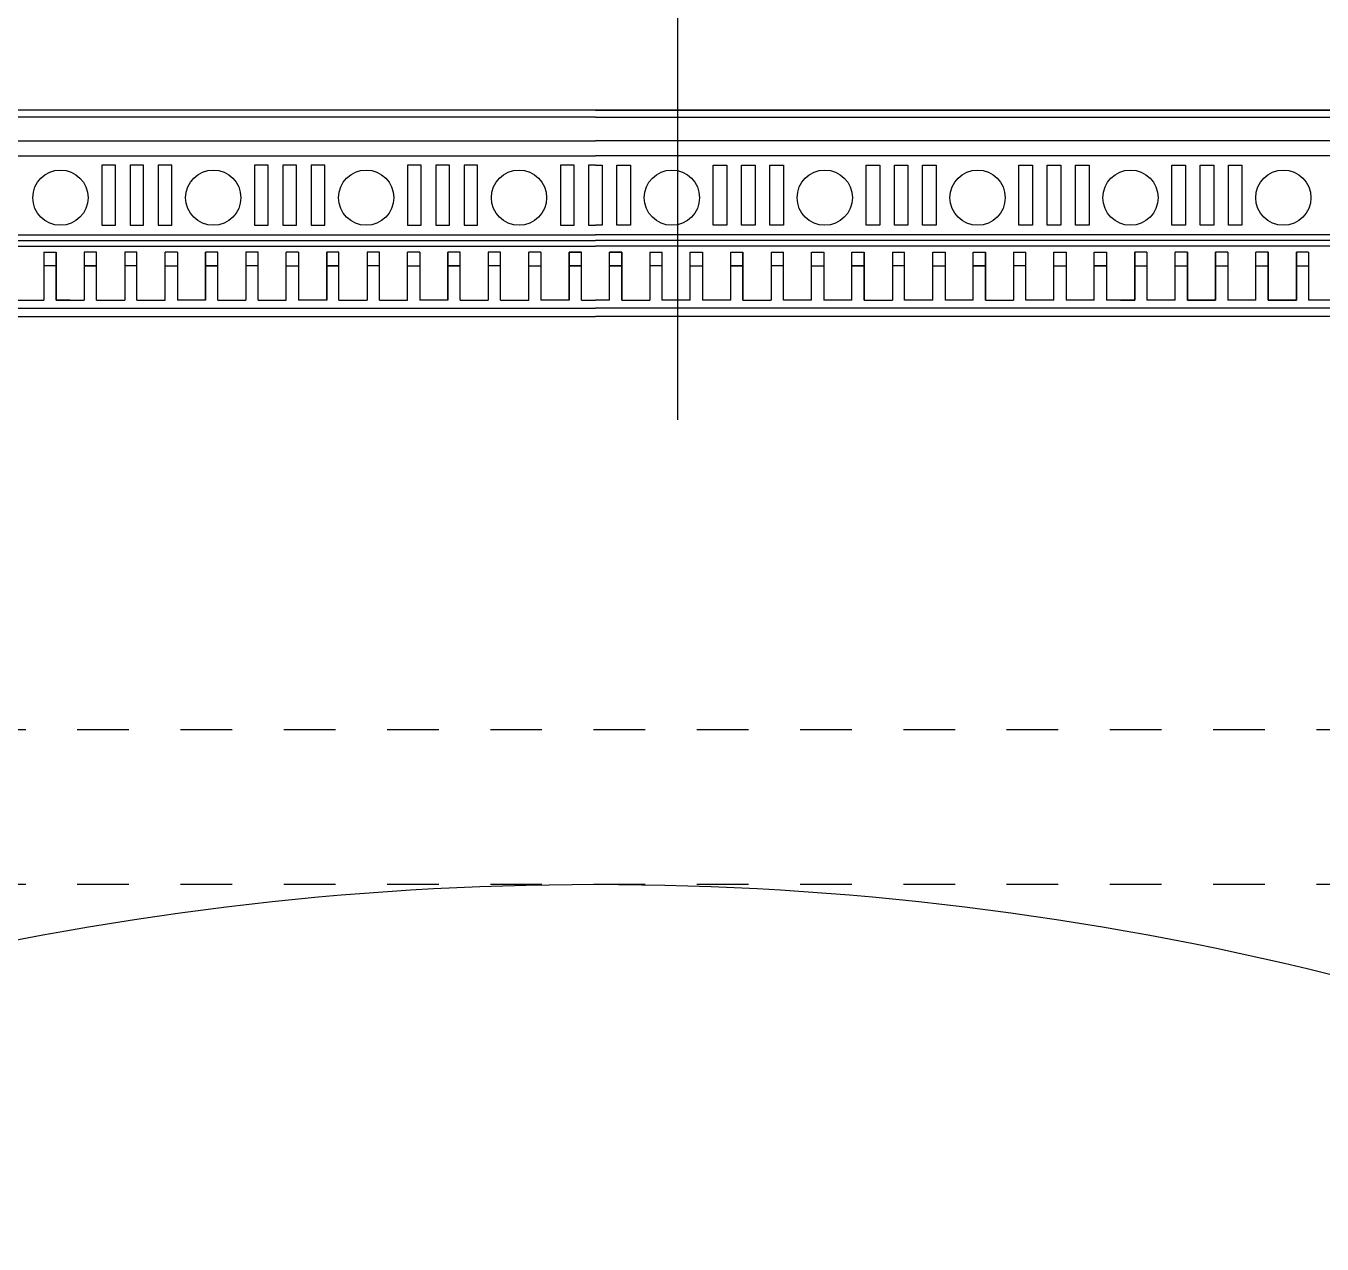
# Model space of a CAD drawing. Header units: metres. Extents: x 2217 to 2595, y -381 to -273.
# Drawn here: x 2346.328 to 2348.838, y -372.234 to -369.875 of the extents above; entities that cross this region are included whole.
import ezdxf

# ---------------------------------------------------------------- set-up
doc = ezdxf.new("R2010")
doc.units = ezdxf.units.M
doc.header["$LTSCALE"] = 0.5
doc.header["$MEASUREMENT"] = 0
doc.linetypes.add('HIDDEN', pattern=[0.375, 0.25, -0.125])
for name, color, linetype in [('A-ELV', 3, 'Continuous'), ('A-FIX', 144, 'Continuous'), ('A-HAT', 25, 'Continuous')]:
    doc.layers.add(name, color=color, linetype=linetype)

msp = doc.modelspace()

# ---------------------------------------------------------------- linework, layer by layer
at = {"linetype": 'Continuous'}
for p, q in [((2347.4308, -370.0379, 0.0082), (2344.0126, -370.0379, 0.0082)), ((2347.4308, -370.0379, 0.0082), (2350.8491, -370.0379, 0.0082)), ((2347.4308, -370.0515, 0.0082), (2344.0126, -370.0515, 0.0082)), ((2347.4308, -370.0515, 0.0082), (2350.8491, -370.0515, 0.0082)), ((2344.0552, -370.0976, 0.0082), (2347.4308, -370.0976, 0.0082)), ((2350.8065, -370.0976, 0.0082), (2347.4308, -370.0976, 0.0082)), ((2344.0722, -370.1265, 0.0082), (2347.4308, -370.1265, 0.0082)), ((2350.7895, -370.1265, 0.0082), (2347.4308, -370.1265, 0.0082)), ((2344.0782, -370.2795), (2347.4308, -370.2795)), ((2344.0782, -370.2904), (2347.4308, -370.2904)), ((2350.7835, -370.2795), (2347.4308, -370.2795)), ((2350.7835, -370.2904), (2347.4308, -370.2904)), ((2344.0782, -370.3014), (2347.4308, -370.3014)), ((2346.3626, -370.3132), (2346.3626, -370.4063)), ((2346.3626, -370.3132), (2346.3863, -370.3132)), ((2346.3863, -370.3132), (2346.3863, -370.4063)), ((2346.3863, -370.4063), (2346.3863, -370.3132)), ((2346.4646, -370.3132), (2346.4408, -370.3132)), ((2346.4408, -370.3132), (2346.4408, -370.4063)), ((2346.4646, -370.4063), (2346.4646, -370.3132)), ((2346.5191, -370.3132), (2346.5191, -370.4063)), ((2346.5428, -370.3132), (2346.5191, -370.3132)), ((2346.5428, -370.4063), (2346.5428, -370.3132)), ((2346.5973, -370.4063), (2346.5973, -370.3132)), ((2346.5973, -370.4063), (2346.5973, -370.3132)), ((2346.6211, -370.3132), (2346.5973, -370.3132)), ((2346.6211, -370.3132), (2346.6211, -370.4063)), ((2346.6756, -370.3132), (2346.6756, -370.4063)), ((2346.6756, -370.3132), (2346.6756, -370.4063)), ((2346.6756, -370.4063), (2346.6756, -370.3132)), ((2346.6993, -370.3132), (2346.6756, -370.3132)), ((2346.6993, -370.4063), (2346.6993, -370.3132)), ((2346.7538, -370.3132), (2346.7538, -370.4063)), ((2346.7776, -370.3132), (2346.7538, -370.3132)), ((2346.7776, -370.4063), (2346.7776, -370.3132)), ((2346.8321, -370.4063), (2346.8321, -370.3132)), ((2346.8321, -370.4063), (2346.8321, -370.3132)), ((2346.8558, -370.3132), (2346.8321, -370.3132)), ((2346.8558, -370.3132), (2346.8558, -370.4063)), ((2346.9103, -370.3132), (2346.9103, -370.4063)), ((2346.9103, -370.3132), (2346.9103, -370.4063)), ((2346.9103, -370.4063), (2346.9103, -370.3132)), ((2346.9341, -370.3132), (2346.9103, -370.3132)), ((2346.9341, -370.4063), (2346.9341, -370.3132)), ((2346.9886, -370.3132), (2346.9886, -370.4063)), ((2347.0123, -370.3132), (2346.9886, -370.3132)), ((2347.0123, -370.4063), (2347.0123, -370.3132)), ((2347.0668, -370.4063), (2347.0668, -370.3132)), ((2347.0668, -370.4063), (2347.0668, -370.3132)), ((2347.0906, -370.3132), (2347.0668, -370.3132)), ((2347.0906, -370.3132), (2347.0906, -370.4063)), ((2347.1451, -370.3132), (2347.1451, -370.4063)), ((2347.1451, -370.3132), (2347.1451, -370.4063)), ((2347.1451, -370.4063), (2347.1451, -370.3132)), ((2347.1688, -370.3132), (2347.1451, -370.3132)), ((2347.1688, -370.4063), (2347.1688, -370.3132)), ((2347.2233, -370.3132), (2347.2233, -370.4063)), ((2347.2471, -370.3132), (2347.2233, -370.3132)), ((2347.2471, -370.4063), (2347.2471, -370.3132)), ((2347.3016, -370.4063), (2347.3016, -370.3132)), ((2347.3253, -370.3132), (2347.3016, -370.3132)), ((2347.3016, -370.4063), (2347.3016, -370.3132)), ((2347.3253, -370.3132), (2347.3253, -370.4063)), ((2347.3798, -370.4063), (2347.3798, -370.3132)), ((2347.4036, -370.3132), (2347.3798, -370.3132)), ((2347.3798, -370.3132), (2347.3798, -370.4063)), ((2347.3798, -370.3132), (2347.4036, -370.3132)), ((2347.3798, -370.3132), (2347.3798, -370.4063)), ((2347.4036, -370.4063), (2347.4036, -370.3132)), ((2350.7835, -370.3014), (2347.4308, -370.3014)), ((2347.4581, -370.3132), (2347.4818, -370.3132)), ((2347.4581, -370.4063), (2347.4581, -370.3132)), ((2347.4818, -370.3132), (2347.4581, -370.3132)), ((2347.4818, -370.4063), (2347.4818, -370.3132)), ((2347.4818, -370.3132), (2347.4818, -370.4063)), ((2347.4818, -370.3132), (2347.4818, -370.4063)), ((2347.5363, -370.3132), (2347.5601, -370.3132)), ((2347.5363, -370.3132), (2347.5363, -370.4063)), ((2347.5601, -370.4063), (2347.5601, -370.3132)), ((2347.5601, -370.4063), (2347.5601, -370.3132)), ((2347.6146, -370.4063), (2347.6146, -370.3132)), ((2347.6146, -370.3132), (2347.6384, -370.3132)), ((2347.6384, -370.3132), (2347.6384, -370.4063)), ((2347.6929, -370.4063), (2347.6929, -370.3132)), ((2347.6929, -370.3132), (2347.7166, -370.3132)), ((2347.7166, -370.3132), (2347.7166, -370.4063)), ((2347.7166, -370.3132), (2347.7166, -370.4063)), ((2347.7166, -370.4063), (2347.7166, -370.3132)), ((2347.7711, -370.3132), (2347.7711, -370.4063)), ((2347.7711, -370.3132), (2347.7949, -370.3132)), ((2347.7949, -370.4063), (2347.7949, -370.3132)), ((2347.7949, -370.4063), (2347.7949, -370.3132)), ((2347.8494, -370.4063), (2347.8494, -370.3132)), ((2347.8494, -370.3132), (2347.8731, -370.3132)), ((2347.8731, -370.3132), (2347.8731, -370.4063)), ((2347.9276, -370.4063), (2347.9276, -370.3132)), ((2347.9276, -370.3132), (2347.9514, -370.3132)), ((2347.9514, -370.3132), (2347.9514, -370.4063)), ((2347.9514, -370.3132), (2347.9514, -370.4063)), ((2347.9514, -370.4063), (2347.9514, -370.3132)), ((2348.0059, -370.3132), (2348.0059, -370.4063)), ((2348.0059, -370.3132), (2348.0296, -370.3132)), ((2348.0296, -370.4063), (2348.0296, -370.3132)), ((2348.0296, -370.4063), (2348.0296, -370.3132)), ((2348.0841, -370.4063), (2348.0841, -370.3132)), ((2348.0841, -370.3132), (2348.1079, -370.3132)), ((2348.1079, -370.3132), (2348.1079, -370.4063)), ((2348.1624, -370.4063), (2348.1624, -370.3132)), ((2348.1624, -370.3132), (2348.1861, -370.3132)), ((2348.1861, -370.3132), (2348.1861, -370.4063)), ((2348.1861, -370.3132), (2348.1861, -370.4063)), ((2348.1861, -370.4063), (2348.1861, -370.3132)), ((2348.2406, -370.3132), (2348.2406, -370.4063)), ((2348.2406, -370.3132), (2348.2644, -370.3132)), ((2348.2644, -370.4063), (2348.2644, -370.3132)), ((2348.2644, -370.4063), (2348.2644, -370.3132)), ((2348.3189, -370.4063), (2348.3189, -370.3132)), ((2348.3189, -370.3132), (2348.3426, -370.3132)), ((2348.3426, -370.3132), (2348.3426, -370.4063)), ((2348.3971, -370.4063), (2348.3971, -370.3132)), ((2348.3971, -370.3132), (2348.4209, -370.3132)), ((2348.4209, -370.3132), (2348.4209, -370.4063)), ((2348.4754, -370.3132), (2348.4754, -370.4063)), ((2348.4754, -370.4063), (2348.4754, -370.3132)), ((2348.4991, -370.3132), (2348.4754, -370.3132)), ((2348.4991, -370.3132), (2348.4991, -370.4063)), ((2348.5774, -370.3132), (2348.5536, -370.3132)), ((2348.5536, -370.4063), (2348.5536, -370.3132)), ((2348.5774, -370.4063), (2348.5774, -370.3132)), ((2348.5774, -370.3132), (2348.5774, -370.4063)), ((2348.6319, -370.3132), (2348.6319, -370.4063)), ((2348.6319, -370.4063), (2348.6319, -370.3132)), ((2348.6556, -370.3132), (2348.6319, -370.3132)), ((2348.6556, -370.3132), (2348.6556, -370.4063)), ((2348.7339, -370.3132), (2348.7101, -370.3132)), ((2348.7101, -370.4063), (2348.7101, -370.3132)), ((2348.7339, -370.4063), (2348.7339, -370.3132)), ((2348.7339, -370.3132), (2348.7339, -370.4063)), ((2348.7884, -370.3132), (2348.7884, -370.4063)), ((2348.7884, -370.4063), (2348.7884, -370.3132)), ((2348.8121, -370.3132), (2348.7884, -370.3132)), ((2348.8121, -370.3132), (2348.8121, -370.4063)), ((2346.3863, -370.3395), (2346.3626, -370.3395)), ((2346.4646, -370.3395), (2346.4408, -370.3395)), ((2346.4408, -370.3395), (2346.4646, -370.3395)), ((2346.5428, -370.3395), (2346.5191, -370.3395)), ((2346.5973, -370.3395), (2346.6211, -370.3395)), ((2346.6993, -370.3395), (2346.6756, -370.3395)), ((2346.6756, -370.3395), (2346.6993, -370.3395)), ((2346.7776, -370.3395), (2346.7538, -370.3395)), ((2346.8321, -370.3395), (2346.8558, -370.3395)), ((2346.9341, -370.3395), (2346.9103, -370.3395)), ((2346.9103, -370.3395), (2346.9341, -370.3395)), ((2347.0123, -370.3395), (2346.9886, -370.3395)), ((2347.0668, -370.3395), (2347.0906, -370.3395)), ((2347.1688, -370.3395), (2347.1451, -370.3395)), ((2347.1451, -370.3395), (2347.1688, -370.3395)), ((2347.2471, -370.3395), (2347.2233, -370.3395)), ((2347.3016, -370.3395), (2347.3253, -370.3395)), ((2347.3798, -370.3395), (2347.4036, -370.3395)), ((2347.4036, -370.3395), (2347.3798, -370.3395)), ((2347.4818, -370.3395), (2347.4581, -370.3395)), ((2347.4581, -370.3395), (2347.4818, -370.3395)), ((2347.5601, -370.3395), (2347.5363, -370.3395)), ((2347.6146, -370.3395), (2347.6384, -370.3395)), ((2347.6929, -370.3395), (2347.7166, -370.3395)), ((2347.7166, -370.3395), (2347.6929, -370.3395)), ((2347.7949, -370.3395), (2347.7711, -370.3395)), ((2347.8494, -370.3395), (2347.8731, -370.3395)), ((2347.9276, -370.3395), (2347.9514, -370.3395)), ((2347.9514, -370.3395), (2347.9276, -370.3395)), ((2348.0296, -370.3395), (2348.0059, -370.3395)), ((2348.0841, -370.3395), (2348.1079, -370.3395)), ((2348.1624, -370.3395), (2348.1861, -370.3395)), ((2348.1861, -370.3395), (2348.1624, -370.3395)), ((2348.2644, -370.3395), (2348.2406, -370.3395)), ((2348.3189, -370.3395), (2348.3426, -370.3395)), ((2348.3971, -370.3395), (2348.4209, -370.3395)), ((2348.4209, -370.3395), (2348.3971, -370.3395)), ((2348.4754, -370.3395), (2348.4991, -370.3395)), ((2348.5536, -370.3395), (2348.5774, -370.3395)), ((2348.6319, -370.3395), (2348.6556, -370.3395)), ((2348.7101, -370.3395), (2348.7339, -370.3395)), ((2348.7884, -370.3395), (2348.8121, -370.3395)), ((2346.3081, -370.4063), (2346.3626, -370.4063)), ((2346.4136, -370.4063), (2346.3863, -370.4063)), ((2346.3863, -370.4063), (2346.4408, -370.4063)), ((2346.4646, -370.4063), (2346.5191, -370.4063)), ((2346.5428, -370.4063), (2346.5973, -370.4063)), ((2346.6756, -370.4063), (2346.6211, -370.4063)), ((2346.6993, -370.4063), (2346.7538, -370.4063)), ((2346.7776, -370.4063), (2346.8321, -370.4063)), ((2346.9103, -370.4063), (2346.8558, -370.4063)), ((2346.9341, -370.4063), (2346.9886, -370.4063)), ((2347.0123, -370.4063), (2347.0668, -370.4063)), ((2347.1451, -370.4063), (2347.0906, -370.4063)), ((2347.1688, -370.4063), (2347.2233, -370.4063)), ((2347.2471, -370.4063), (2347.3016, -370.4063)), ((2347.3798, -370.4063), (2347.3253, -370.4063)), ((2347.4036, -370.4063), (2347.4308, -370.4063)), ((2347.4581, -370.4063), (2347.4308, -370.4063)), ((2347.4818, -370.4063), (2347.5363, -370.4063)), ((2347.6146, -370.4063), (2347.5601, -370.4063)), ((2347.6929, -370.4063), (2347.6384, -370.4063)), ((2347.7166, -370.4063), (2347.7711, -370.4063)), ((2347.8494, -370.4063), (2347.7949, -370.4063)), ((2347.9276, -370.4063), (2347.8731, -370.4063)), ((2347.9514, -370.4063), (2348.0059, -370.4063)), ((2348.0841, -370.4063), (2348.0296, -370.4063)), ((2348.1624, -370.4063), (2348.1079, -370.4063)), ((2348.1861, -370.4063), (2348.2406, -370.4063)), ((2348.3189, -370.4063), (2348.2644, -370.4063)), ((2348.3971, -370.4063), (2348.3426, -370.4063)), ((2348.4754, -370.4063), (2348.4209, -370.4063)), ((2348.4481, -370.4063), (2348.4754, -370.4063)), ((2348.5536, -370.4063), (2348.4991, -370.4063)), ((2348.5774, -370.4063), (2348.6319, -370.4063)), ((2348.6319, -370.4063), (2348.5774, -370.4063)), ((2348.7101, -370.4063), (2348.6556, -370.4063)), ((2348.7339, -370.4063), (2348.7884, -370.4063)), ((2348.7884, -370.4063), (2348.7339, -370.4063)), ((2348.8666, -370.4063), (2348.8121, -370.4063)), ((2344.0782, -370.4215), (2347.4308, -370.4215)), ((2344.0782, -370.4378), (2347.4308, -370.4378)), ((2350.7835, -370.4215), (2347.4308, -370.4215)), ((2350.7835, -370.4378), (2347.4308, -370.4378))]:
    msp.add_line(p, q, dxfattribs=at)
for points in [[(2346.501, -370.1447), (2346.4747, -370.1447), (2346.4747, -370.2612), (2346.501, -370.2612)], [(2346.5558, -370.1447), (2346.5294, -370.1447), (2346.5294, -370.2612), (2346.5558, -370.2612)], [(2346.6105, -370.1447), (2346.5842, -370.1447), (2346.5842, -370.2612), (2346.6105, -370.2612)], [(2346.7971, -370.1447), (2346.7707, -370.1447), (2346.7707, -370.2612), (2346.7971, -370.2612)], [(2346.8519, -370.1447), (2346.8255, -370.1447), (2346.8255, -370.2612), (2346.8519, -370.2612)], [(2346.9066, -370.1447), (2346.8802, -370.1447), (2346.8802, -370.2612), (2346.9066, -370.2612)], [(2347.0932, -370.1447), (2347.0668, -370.1447), (2347.0668, -370.2612), (2347.0932, -370.2612)], [(2347.148, -370.1447), (2347.1216, -370.1447), (2347.1216, -370.2612), (2347.148, -370.2612)], [(2347.2027, -370.1447), (2347.1763, -370.1447), (2347.1763, -370.2612), (2347.2027, -370.2612)], [(2347.3893, -370.1447), (2347.3629, -370.1447), (2347.3629, -370.2612), (2347.3893, -370.2612)], [(2347.4724, -370.1447), (2347.4988, -370.1447), (2347.4988, -370.2612), (2347.4724, -370.2612)], [(2347.659, -370.1447), (2347.6854, -370.1447), (2347.6854, -370.2612), (2347.659, -370.2612)], [(2347.7137, -370.1447), (2347.7401, -370.1447), (2347.7401, -370.2612), (2347.7137, -370.2612)], [(2347.7685, -370.1447), (2347.7949, -370.1447), (2347.7949, -370.2612), (2347.7685, -370.2612)], [(2347.9551, -370.1447), (2347.9815, -370.1447), (2347.9815, -370.2612), (2347.9551, -370.2612)], [(2348.0098, -370.1447), (2348.0362, -370.1447), (2348.0362, -370.2612), (2348.0098, -370.2612)], [(2348.0646, -370.1447), (2348.091, -370.1447), (2348.091, -370.2612), (2348.0646, -370.2612)], [(2348.2511, -370.1447), (2348.2775, -370.1447), (2348.2775, -370.2612), (2348.2511, -370.2612)], [(2348.3059, -370.1447), (2348.3323, -370.1447), (2348.3323, -370.2612), (2348.3059, -370.2612)], [(2348.3606, -370.1447), (2348.387, -370.1447), (2348.387, -370.2612), (2348.3606, -370.2612)], [(2348.5472, -370.1447), (2348.5736, -370.1447), (2348.5736, -370.2612), (2348.5472, -370.2612)], [(2348.602, -370.1447), (2348.6284, -370.1447), (2348.6284, -370.2612), (2348.602, -370.2612)], [(2348.6567, -370.1447), (2348.6831, -370.1447), (2348.6831, -370.2612), (2348.6567, -370.2612)]]:
    msp.add_lwpolyline(points, close=True, dxfattribs=at)
for points in [[(2347.4308, -370.1447), (2347.4177, -370.1447), (2347.4177, -370.2612), (2347.4308, -370.2612)], [(2347.4308, -370.1447), (2347.444, -370.1447), (2347.444, -370.2612), (2347.4308, -370.2612)]]:
    msp.add_lwpolyline(points, dxfattribs=at)
for centre in [(2346.3946, -370.2077), (2346.6906, -370.2077), (2346.9867, -370.2077), (2347.2828, -370.2077), (2347.5789, -370.2077), (2347.875, -370.2077), (2348.171, -370.2077), (2348.4671, -370.2077), (2348.7632, -370.2077)]:
    msp.add_circle(centre, 0.0535, dxfattribs=at)
at = {"layer": 'A-ELV', "ltscale": 0.5}
msp.add_line((2371.3273, -370.0379), (2341.1773, -370.0379), dxfattribs=at)
msp.add_lwpolyline([(2350.2101, -372.2339, 0.250413), (2344.6516, -372.2339, 3.99341)], format="xyb", dxfattribs=at)
at = {"layer": 'A-FIX', "ltscale": 0.5}
msp.add_line((2347.5898, -367.4379), (2347.5898, -370.6379), dxfattribs=at)
at = {"layer": 'A-HAT', "linetype": 'HIDDEN', "ltscale": 0.5}
for p, q in [((2371.3273, -371.2379), (2341.1773, -371.2379)), ((2371.3273, -371.5379), (2341.1773, -371.5379))]:
    msp.add_line(p, q, dxfattribs=at)

doc.saveas('drawing.dxf')
